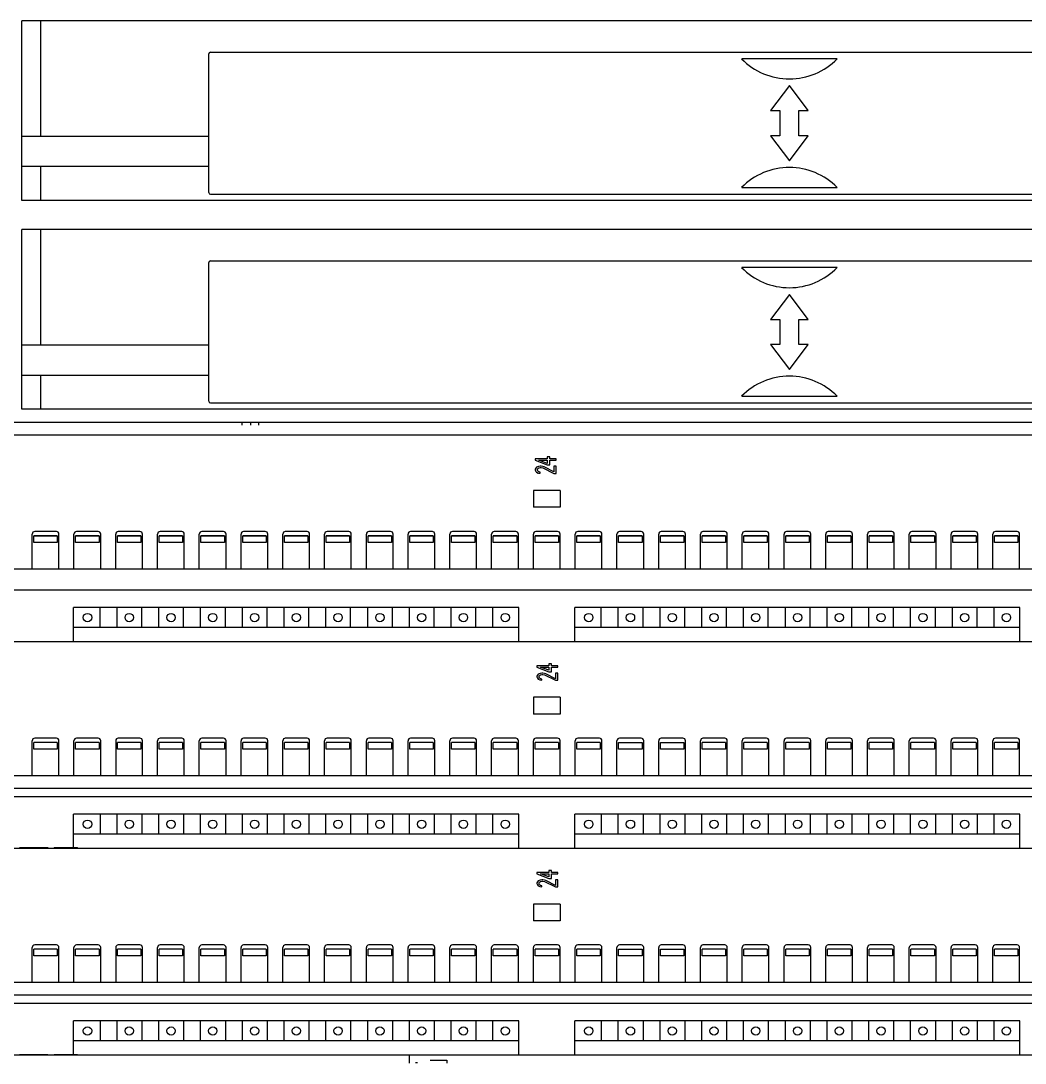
# Model space of a CAD drawing. Extents: x 10 to 610, y -247 to 1644.
# Drawn here: x 224.16 to 246.53, y 136.33 to 159.55 of the extents above; entities that cross this region are included whole.
import ezdxf

# ---------------------------------------------------------------- set-up
doc = ezdxf.new("R2010")
doc.units = 0
doc.header["$LTSCALE"] = 5
doc.header["$MEASUREMENT"] = 0
doc.layers.get('0').update_dxf_attribs({"linetype": 'CONTINUOUS'})

# ---------------------------------------------------------------- blocks, each defined once
blk = doc.blocks.new('L50')
at = {"color": 7, "linetype": 'Continuous'}
for p, q in [((257.75, 364.5), (78.6, 364.5)), ((78.6, 343), (78.6, 364.5)), ((80.9, 350.65), (80.9, 364.5)), ((101.2, 360.75), (239.8, 360.75)), ((101, 343.95), (101, 360.55)), ((176.21, 359.95), (164.79, 359.95)), ((170.5, 356.75), (168.24, 353.75)), ((172.76, 353.75), (170.5, 356.75)), ((168.24, 353.75), (169.35, 353.75)), ((169.35, 353.75), (169.35, 350.75)), ((171.65, 350.75), (171.65, 353.75)), ((171.65, 353.75), (172.76, 353.75)), ((169.35, 350.75), (168.24, 350.75)), ((168.24, 350.75), (170.5, 347.75)), ((170.5, 347.75), (172.76, 350.75)), ((172.76, 350.75), (171.65, 350.75)), ((101, 350.65), (78.6, 350.65)), ((101, 347.05), (78.6, 347.05)), ((80.9, 343), (80.9, 347.05)), ((164.79, 344.55), (176.21, 344.55)), ((101.2, 343.75), (239.8, 343.75)), ((257.75, 343), (78.6, 343)), ((257.75, 339.5), (78.6, 339.5)), ((78.6, 318), (78.6, 339.5)), ((80.9, 325.65), (80.9, 339.5)), ((101.2, 335.75), (239.8, 335.75)), ((101, 318.95), (101, 335.55)), ((176.21, 334.95), (164.79, 334.95)), ((170.5, 331.75), (168.24, 328.75)), ((172.76, 328.75), (170.5, 331.75)), ((168.24, 328.75), (169.35, 328.75)), ((169.35, 328.75), (169.35, 325.75)), ((171.65, 325.75), (171.65, 328.75)), ((171.65, 328.75), (172.76, 328.75)), ((169.35, 325.75), (168.24, 325.75)), ((168.24, 325.75), (170.5, 322.75)), ((170.5, 322.75), (172.76, 325.75)), ((172.76, 325.75), (171.65, 325.75)), ((101, 325.65), (78.6, 325.65)), ((101, 322.05), (78.6, 322.05)), ((80.9, 318), (80.9, 322.05)), ((164.79, 319.55), (176.21, 319.55)), ((101.2, 318.75), (239.8, 318.75)), ((257.75, 318), (78.6, 318)), ((241.88, 316.4), (68.6, 316.4)), ((105, 316.1), (105, 316.4)), ((106, 316.4), (106, 316.1)), ((107, 316.1), (107, 316.4)), ((285.5, 314.9), (-1.5, 314.9)), ((141.51, 312.04), (140.07, 312.04)), ((140.07, 312.04), (140.07, 311.9)), ((141.83, 312.28), (141.51, 312.28)), ((141.51, 312.28), (141.51, 312.04)), ((141.83, 312.04), (141.83, 312.28)), ((142.57, 312.04), (141.83, 312.04)), ((142.57, 311.9), (142.57, 312.04)), ((140.07, 311.9), (141.51, 311.34)), ((140.13, 310.94), (140.07, 310.8)), ((140.07, 310.8), (140.07, 310.71)), ((140.23, 311.04), (140.13, 310.94)), ((140.45, 311.13), (140.23, 311.04)), ((140.34, 310.78), (140.39, 310.9)), ((140.34, 310.69), (140.34, 310.78)), ((140.39, 310.9), (140.5, 310.97)), ((140.66, 311.16), (140.45, 311.13)), ((141.51, 311.51), (140.5, 311.9)), ((140.5, 311.9), (141.51, 311.9)), ((140.5, 310.97), (140.66, 311.02)), ((140.77, 311.16), (140.66, 311.16)), ((140.66, 311.02), (140.77, 311.02)), ((140.98, 311.13), (140.77, 311.16)), ((140.77, 311.02), (140.98, 310.97)), ((141.14, 311.09), (140.98, 311.13)), ((140.98, 310.97), (142.31, 310.31)), ((142.31, 310.5), (141.14, 311.09)), ((141.51, 311.9), (141.51, 311.51)), ((141.51, 311.34), (141.83, 311.34)), ((141.83, 311.9), (142.57, 311.9)), ((141.83, 311.34), (141.83, 311.9)), ((142.57, 311.16), (142.31, 311.16)), ((142.31, 311.16), (142.31, 310.5)), ((142.57, 310.31), (142.57, 311.16)), ((140.07, 310.71), (140.13, 310.55)), ((140.13, 310.55), (140.23, 310.45)), ((140.23, 310.45), (140.44, 310.36)), ((140.39, 310.57), (140.34, 310.69)), ((140.5, 310.5), (140.39, 310.57)), ((140.45, 310.36), (140.66, 310.34)), ((140.66, 310.45), (140.5, 310.5)), ((140.66, 310.34), (140.66, 310.45)), ((142.31, 310.31), (142.57, 310.31)), ((143.06, 308.25), (139.86, 308.25)), ((139.86, 308.25), (139.86, 306.25)), ((143.06, 308.25), (143.06, 306.25)), ((143.06, 306.25), (139.86, 306.25)), ((82.76, 303.35), (80.16, 303.35)), ((87.76, 303.35), (85.16, 303.35)), ((92.76, 303.35), (90.16, 303.35)), ((97.76, 303.35), (95.16, 303.35)), ((102.76, 303.35), (100.16, 303.35)), ((107.76, 303.35), (105.16, 303.35)), ((112.76, 303.35), (110.16, 303.35)), ((117.76, 303.35), (115.16, 303.35)), ((122.76, 303.35), (120.16, 303.35)), ((127.76, 303.35), (125.16, 303.35)), ((132.76, 303.35), (130.16, 303.35)), ((137.76, 303.35), (135.16, 303.35)), ((142.76, 303.35), (140.16, 303.35)), ((147.76, 303.35), (145.16, 303.35)), ((152.76, 303.35), (150.16, 303.35)), ((157.76, 303.35), (155.16, 303.35)), ((162.76, 303.35), (160.16, 303.35)), ((167.76, 303.35), (165.16, 303.35)), ((172.76, 303.35), (170.16, 303.35)), ((177.76, 303.35), (175.16, 303.35)), ((182.76, 303.35), (180.16, 303.35)), ((187.76, 303.35), (185.16, 303.35)), ((192.76, 303.35), (190.16, 303.35)), ((197.76, 303.35), (195.16, 303.35)), ((79.86, 298.85), (79.86, 303.05)), ((80.06, 302.87), (82.86, 302.87)), ((80.06, 302.85), (82.86, 302.85)), ((80.06, 302.05), (80.06, 302.85)), ((82.86, 302.05), (80.06, 302.05)), ((82.86, 302.85), (82.86, 302.05)), ((83.06, 298.85), (83.06, 303.05)), ((84.86, 298.85), (84.86, 303.05)), ((85.06, 302.87), (87.86, 302.87)), ((85.06, 302.85), (87.86, 302.85)), ((85.06, 302.05), (85.06, 302.85)), ((87.86, 302.05), (85.06, 302.05)), ((87.86, 302.85), (87.86, 302.05)), ((88.06, 298.85), (88.06, 303.05)), ((89.86, 298.85), (89.86, 303.05)), ((90.06, 302.87), (92.86, 302.87)), ((90.06, 302.85), (92.86, 302.85)), ((90.06, 302.05), (90.06, 302.85)), ((92.86, 302.05), (90.06, 302.05)), ((92.86, 302.85), (92.86, 302.05)), ((93.06, 298.85), (93.06, 303.05)), ((94.86, 298.85), (94.86, 303.05)), ((95.06, 302.87), (97.86, 302.87)), ((95.06, 302.85), (97.86, 302.85)), ((95.06, 302.05), (95.06, 302.85)), ((97.86, 302.05), (95.06, 302.05)), ((97.86, 302.85), (97.86, 302.05)), ((98.06, 298.85), (98.06, 303.05)), ((99.86, 298.85), (99.86, 303.05)), ((100.06, 302.87), (102.86, 302.87)), ((100.06, 302.85), (102.86, 302.85)), ((100.06, 302.05), (100.06, 302.85)), ((102.86, 302.05), (100.06, 302.05)), ((102.86, 302.85), (102.86, 302.05)), ((103.06, 298.85), (103.06, 303.05)), ((104.86, 298.85), (104.86, 303.05)), ((105.06, 302.87), (107.86, 302.87)), ((105.06, 302.85), (107.86, 302.85)), ((105.06, 302.05), (105.06, 302.85)), ((107.86, 302.05), (105.06, 302.05)), ((107.86, 302.85), (107.86, 302.05)), ((108.06, 298.85), (108.06, 303.05)), ((109.86, 298.85), (109.86, 303.05)), ((110.06, 302.87), (112.86, 302.87)), ((110.06, 302.85), (112.86, 302.85)), ((110.06, 302.05), (110.06, 302.85)), ((112.86, 302.05), (110.06, 302.05)), ((112.86, 302.85), (112.86, 302.05)), ((113.06, 298.85), (113.06, 303.05)), ((114.86, 298.85), (114.86, 303.05)), ((115.06, 302.87), (117.86, 302.87)), ((115.06, 302.85), (117.86, 302.85)), ((115.06, 302.05), (115.06, 302.85)), ((117.86, 302.05), (115.06, 302.05)), ((117.86, 302.85), (117.86, 302.05)), ((118.06, 298.85), (118.06, 303.05)), ((119.86, 298.85), (119.86, 303.05)), ((120.06, 302.87), (122.86, 302.87)), ((120.06, 302.85), (122.86, 302.85)), ((120.06, 302.05), (120.06, 302.85)), ((122.86, 302.05), (120.06, 302.05)), ((122.86, 302.85), (122.86, 302.05)), ((123.06, 298.85), (123.06, 303.05)), ((124.86, 298.85), (124.86, 303.05)), ((125.06, 302.87), (127.86, 302.87)), ((125.06, 302.85), (127.86, 302.85)), ((125.06, 302.05), (125.06, 302.85)), ((127.86, 302.05), (125.06, 302.05)), ((127.86, 302.85), (127.86, 302.05)), ((128.06, 298.85), (128.06, 303.05)), ((129.86, 298.85), (129.86, 303.05)), ((130.06, 302.87), (132.86, 302.87)), ((130.06, 302.85), (132.86, 302.85)), ((130.06, 302.05), (130.06, 302.85)), ((132.86, 302.05), (130.06, 302.05)), ((132.86, 302.85), (132.86, 302.05)), ((133.06, 298.85), (133.06, 303.05)), ((134.86, 298.85), (134.86, 303.05)), ((135.06, 302.87), (137.86, 302.87)), ((135.06, 302.85), (137.86, 302.85)), ((135.06, 302.05), (135.06, 302.85)), ((137.86, 302.05), (135.06, 302.05)), ((137.86, 302.85), (137.86, 302.05)), ((138.06, 298.85), (138.06, 303.05)), ((139.86, 298.85), (139.86, 303.05)), ((140.06, 302.87), (142.86, 302.87)), ((140.06, 302.85), (142.86, 302.85)), ((140.06, 302.05), (140.06, 302.85)), ((142.86, 302.05), (140.06, 302.05)), ((142.86, 302.85), (142.86, 302.05)), ((143.06, 298.85), (143.06, 303.05)), ((144.86, 298.85), (144.86, 303.05)), ((145.06, 302.87), (147.86, 302.87)), ((145.06, 302.85), (147.86, 302.85)), ((145.06, 302.05), (145.06, 302.85)), ((147.86, 302.05), (145.06, 302.05)), ((147.86, 302.85), (147.86, 302.05)), ((148.06, 298.85), (148.06, 303.05)), ((149.86, 298.85), (149.86, 303.05)), ((150.06, 302.87), (152.86, 302.87)), ((150.06, 302.85), (152.86, 302.85)), ((150.06, 302.05), (150.06, 302.85)), ((152.86, 302.05), (150.06, 302.05)), ((152.86, 302.85), (152.86, 302.05)), ((153.06, 298.85), (153.06, 303.05)), ((154.86, 298.85), (154.86, 303.05)), ((155.06, 302.87), (157.86, 302.87)), ((155.06, 302.85), (157.86, 302.85)), ((155.06, 302.05), (155.06, 302.85)), ((157.86, 302.05), (155.06, 302.05)), ((157.86, 302.85), (157.86, 302.05)), ((158.06, 298.85), (158.06, 303.05)), ((159.86, 298.85), (159.86, 303.05)), ((160.06, 302.87), (162.86, 302.87)), ((160.06, 302.85), (162.86, 302.85)), ((160.06, 302.05), (160.06, 302.85)), ((162.86, 302.05), (160.06, 302.05)), ((161.16, 302.85), (161.16, 302.87)), ((162.86, 302.85), (162.86, 302.05)), ((163.06, 298.85), (163.06, 303.05)), ((164.86, 298.85), (164.86, 303.05)), ((165.06, 302.87), (167.86, 302.87)), ((165.06, 302.85), (167.86, 302.85)), ((165.06, 302.05), (165.06, 302.85)), ((167.86, 302.05), (165.06, 302.05)), ((167.86, 302.85), (167.86, 302.05)), ((168.06, 298.85), (168.06, 303.05)), ((169.86, 298.85), (169.86, 303.05)), ((170.06, 302.87), (172.86, 302.87)), ((170.06, 302.85), (172.86, 302.85)), ((170.06, 302.05), (170.06, 302.85)), ((172.86, 302.05), (170.06, 302.05)), ((172.86, 302.85), (172.86, 302.05)), ((173.06, 298.85), (173.06, 303.05)), ((174.86, 298.85), (174.86, 303.05)), ((175.06, 302.87), (177.86, 302.87)), ((175.06, 302.85), (177.86, 302.85)), ((175.06, 302.05), (175.06, 302.85)), ((177.86, 302.05), (175.06, 302.05)), ((177.86, 302.85), (177.86, 302.05)), ((178.06, 298.85), (178.06, 303.05)), ((179.86, 298.85), (179.86, 303.05)), ((180.06, 302.87), (182.86, 302.87)), ((180.06, 302.85), (182.86, 302.85)), ((180.06, 302.05), (180.06, 302.85)), ((182.86, 302.05), (180.06, 302.05)), ((182.86, 302.85), (182.86, 302.05)), ((183.06, 298.85), (183.06, 303.05)), ((184.86, 298.85), (184.86, 303.05)), ((185.06, 302.87), (187.86, 302.87)), ((185.06, 302.85), (187.86, 302.85)), ((185.06, 302.05), (185.06, 302.85)), ((187.86, 302.05), (185.06, 302.05)), ((187.86, 302.85), (187.86, 302.05)), ((188.06, 298.85), (188.06, 303.05)), ((189.86, 298.85), (189.86, 303.05)), ((190.06, 302.87), (192.86, 302.87)), ((190.06, 302.85), (192.86, 302.85)), ((190.06, 302.05), (190.06, 302.85)), ((192.86, 302.05), (190.06, 302.05)), ((191.16, 302.85), (191.16, 302.87)), ((192.86, 302.85), (192.86, 302.05)), ((193.06, 298.85), (193.06, 303.05)), ((194.86, 298.85), (194.86, 303.05)), ((195.06, 302.87), (197.86, 302.87)), ((195.06, 302.85), (197.86, 302.85)), ((195.06, 302.05), (195.06, 302.85)), ((197.86, 302.05), (195.06, 302.05)), ((197.86, 302.85), (197.86, 302.05)), ((198.06, 298.85), (198.06, 303.05)), ((82.86, 302.03), (80.06, 302.03)), ((87.86, 302.03), (85.06, 302.03)), ((92.86, 302.03), (90.06, 302.03)), ((97.86, 302.03), (95.06, 302.03)), ((102.86, 302.03), (100.06, 302.03)), ((107.86, 302.03), (105.06, 302.03)), ((112.86, 302.03), (110.06, 302.03)), ((117.86, 302.03), (115.06, 302.03)), ((122.86, 302.03), (120.06, 302.03)), ((127.86, 302.03), (125.06, 302.03)), ((132.86, 302.03), (130.06, 302.03)), ((137.86, 302.03), (135.06, 302.03)), ((142.86, 302.03), (140.06, 302.03)), ((147.86, 302.03), (145.06, 302.03)), ((152.86, 302.03), (150.06, 302.03)), ((157.86, 302.03), (155.06, 302.03)), ((162.86, 302.03), (160.06, 302.03)), ((167.86, 302.03), (165.06, 302.03)), ((172.86, 302.03), (170.06, 302.03)), ((177.86, 302.03), (175.06, 302.03)), ((182.86, 302.03), (180.06, 302.03)), ((187.86, 302.03), (185.06, 302.03)), ((192.86, 302.03), (190.06, 302.03)), ((197.86, 302.03), (195.06, 302.03)), ((271.96, 298.85), (22.6, 298.85)), ((268.96, 296.35), (11.93, 296.35)), ((138.1, 294.25), (84.8, 294.25)), ((84.8, 290.15), (84.8, 294.25)), ((87.98, 291.85), (87.98, 294.25)), ((89.98, 294.25), (89.98, 291.85)), ((92.98, 291.85), (92.98, 294.25)), ((94.98, 294.25), (94.98, 291.85)), ((97.98, 291.85), (97.98, 294.25)), ((99.98, 294.25), (99.98, 291.85)), ((102.98, 291.85), (102.98, 294.25)), ((104.98, 294.25), (104.98, 291.85)), ((107.98, 291.85), (107.98, 294.25)), ((109.98, 294.25), (109.98, 291.85)), ((112.98, 291.85), (112.98, 294.25)), ((114.98, 294.25), (114.98, 291.85)), ((117.98, 291.85), (117.98, 294.25)), ((119.98, 294.25), (119.98, 291.85)), ((122.98, 291.85), (122.98, 294.25)), ((124.98, 294.25), (124.98, 291.85)), ((127.98, 291.85), (127.98, 294.25)), ((129.98, 294.25), (129.98, 291.85)), ((132.98, 291.85), (132.98, 294.25)), ((134.98, 294.25), (134.98, 291.85)), ((138.1, 290.15), (138.1, 294.25)), ((198.1, 294.25), (144.8, 294.25)), ((144.8, 290.15), (144.8, 294.25)), ((147.98, 291.85), (147.98, 294.25)), ((149.98, 294.25), (149.98, 291.85)), ((152.98, 291.85), (152.98, 294.25)), ((154.98, 294.25), (154.98, 291.85)), ((157.98, 291.85), (157.98, 294.25)), ((159.98, 294.25), (159.98, 291.85)), ((162.98, 291.85), (162.98, 294.25)), ((164.98, 294.25), (164.98, 291.85)), ((167.98, 291.85), (167.98, 294.25)), ((169.98, 294.25), (169.98, 291.85)), ((172.98, 291.85), (172.98, 294.25)), ((174.98, 294.25), (174.98, 291.85)), ((177.98, 291.85), (177.98, 294.25)), ((179.98, 294.25), (179.98, 291.85)), ((182.98, 291.85), (182.98, 294.25)), ((184.98, 294.25), (184.98, 291.85)), ((187.98, 291.85), (187.98, 294.25)), ((189.98, 294.25), (189.98, 291.85)), ((192.98, 291.85), (192.98, 294.25)), ((194.98, 294.25), (194.98, 291.85)), ((198.1, 290.15), (198.1, 294.25)), ((138.1, 291.85), (84.8, 291.85)), ((198.1, 291.85), (144.8, 291.85)), ((285.5, 290.15), (-1.5, 290.15)), ((141.71, 287.27), (140.28, 287.27)), ((140.28, 287.27), (140.28, 287.13)), ((140.28, 287.13), (141.71, 286.57)), ((141.71, 286.74), (140.7, 287.13)), ((140.7, 287.13), (141.71, 287.13)), ((142.03, 287.51), (141.71, 287.51)), ((141.71, 287.51), (141.71, 287.27)), ((141.71, 287.13), (141.71, 286.74)), ((142.03, 287.27), (142.03, 287.51)), ((142.78, 287.27), (142.03, 287.27)), ((142.03, 287.13), (142.78, 287.13)), ((142.03, 286.57), (142.03, 287.13)), ((142.78, 287.13), (142.78, 287.27)), ((140.33, 286.17), (140.28, 286.03)), ((140.28, 286.03), (140.28, 285.94)), ((140.28, 285.94), (140.33, 285.78)), ((140.44, 286.27), (140.33, 286.17)), ((140.65, 286.36), (140.44, 286.27)), ((140.54, 286.01), (140.6, 286.13)), ((140.54, 285.92), (140.54, 286.01)), ((140.6, 285.8), (140.54, 285.92)), ((140.6, 286.13), (140.7, 286.2)), ((140.86, 286.39), (140.65, 286.36)), ((140.7, 286.2), (140.86, 286.24)), ((140.97, 286.39), (140.86, 286.39)), ((140.86, 286.24), (140.97, 286.24)), ((141.18, 286.36), (140.97, 286.39)), ((140.97, 286.24), (141.18, 286.2)), ((141.34, 286.31), (141.18, 286.36)), ((141.18, 286.2), (142.51, 285.54)), ((142.51, 285.73), (141.34, 286.31)), ((141.71, 286.57), (142.03, 286.57)), ((142.78, 286.39), (142.51, 286.39)), ((142.51, 286.39), (142.51, 285.73)), ((142.78, 285.54), (142.78, 286.39)), ((140.33, 285.78), (140.44, 285.68)), ((140.44, 285.68), (140.64, 285.59)), ((140.7, 285.73), (140.6, 285.8)), ((140.65, 285.59), (140.86, 285.57)), ((140.86, 285.68), (140.7, 285.73)), ((140.86, 285.57), (140.86, 285.68)), ((142.51, 285.54), (142.78, 285.54)), ((143.06, 283.5), (139.86, 283.5)), ((139.86, 283.5), (139.86, 281.5)), ((143.06, 283.5), (143.06, 281.5)), ((143.06, 281.5), (139.86, 281.5)), ((82.76, 278.6), (80.16, 278.6)), ((87.76, 278.6), (85.16, 278.6)), ((92.76, 278.6), (90.16, 278.6)), ((97.76, 278.6), (95.16, 278.6)), ((102.76, 278.6), (100.16, 278.6)), ((107.76, 278.6), (105.16, 278.6)), ((112.76, 278.6), (110.16, 278.6)), ((117.76, 278.6), (115.16, 278.6)), ((122.76, 278.6), (120.16, 278.6)), ((127.76, 278.6), (125.16, 278.6)), ((132.76, 278.6), (130.16, 278.6)), ((137.76, 278.6), (135.16, 278.6)), ((142.76, 278.6), (140.16, 278.6)), ((147.76, 278.6), (145.16, 278.6)), ((152.76, 278.6), (150.16, 278.6)), ((157.76, 278.6), (155.16, 278.6)), ((162.76, 278.6), (160.16, 278.6)), ((167.76, 278.6), (165.16, 278.6)), ((172.76, 278.6), (170.16, 278.6)), ((177.76, 278.6), (175.16, 278.6)), ((182.76, 278.6), (180.16, 278.6)), ((187.76, 278.6), (185.16, 278.6)), ((192.76, 278.6), (190.16, 278.6)), ((197.76, 278.6), (195.16, 278.6)), ((79.86, 274.1), (79.86, 278.3)), ((80.06, 278.12), (82.86, 278.12)), ((80.06, 277.3), (80.06, 278.1)), ((82.86, 277.3), (80.06, 277.3)), ((82.86, 278.1), (82.86, 277.3)), ((83.06, 274.1), (83.06, 278.3)), ((84.86, 274.1), (84.86, 278.3)), ((85.06, 278.12), (87.86, 278.12)), ((85.06, 277.3), (85.06, 278.1)), ((87.86, 277.3), (85.06, 277.3)), ((87.86, 278.1), (87.86, 277.3)), ((88.06, 274.1), (88.06, 278.3)), ((89.87, 278.3), (89.87, 274.1)), ((90.06, 278.12), (92.86, 278.12)), ((90.06, 277.3), (90.06, 278.1)), ((92.86, 277.3), (90.06, 277.3)), ((92.86, 278.1), (92.86, 277.3)), ((93.06, 274.1), (93.06, 278.3)), ((94.86, 274.1), (94.86, 278.3)), ((95.06, 278.12), (97.86, 278.12)), ((95.06, 277.3), (95.06, 278.1)), ((97.86, 277.3), (95.06, 277.3)), ((97.86, 278.1), (97.86, 277.3)), ((98.06, 274.1), (98.06, 278.3)), ((99.86, 274.1), (99.86, 278.3)), ((100.06, 278.12), (102.86, 278.12)), ((100.06, 277.3), (100.06, 278.1)), ((102.86, 277.3), (100.06, 277.3)), ((102.86, 278.1), (102.86, 277.3)), ((103.06, 274.1), (103.06, 278.3)), ((104.86, 274.1), (104.86, 278.3)), ((105.06, 278.12), (107.86, 278.12)), ((105.06, 277.3), (105.06, 278.1)), ((107.86, 277.3), (105.06, 277.3)), ((107.86, 278.1), (107.86, 277.3)), ((108.06, 274.1), (108.06, 278.3)), ((109.86, 274.1), (109.86, 278.3)), ((110.06, 278.12), (112.86, 278.12)), ((110.06, 277.3), (110.06, 278.1)), ((112.86, 277.3), (110.06, 277.3)), ((112.86, 278.1), (112.86, 277.3)), ((113.06, 274.1), (113.06, 278.3)), ((114.86, 274.1), (114.86, 278.3)), ((115.06, 278.12), (117.86, 278.12)), ((115.06, 277.3), (115.06, 278.1)), ((117.86, 277.3), (115.06, 277.3)), ((117.86, 278.1), (117.86, 277.3)), ((118.06, 274.1), (118.06, 278.3)), ((119.86, 274.1), (119.86, 278.3)), ((120.06, 278.12), (122.86, 278.12)), ((120.06, 277.3), (120.06, 278.1)), ((122.86, 277.3), (120.06, 277.3)), ((122.86, 278.1), (122.86, 277.3)), ((123.06, 274.1), (123.06, 278.3)), ((124.86, 274.1), (124.86, 278.3)), ((125.06, 278.12), (127.86, 278.12)), ((125.06, 277.3), (125.06, 278.1)), ((127.86, 277.3), (125.06, 277.3)), ((127.86, 278.1), (127.86, 277.3)), ((128.06, 274.1), (128.06, 278.3)), ((129.86, 274.1), (129.86, 278.3)), ((130.06, 278.12), (132.86, 278.12)), ((130.06, 277.3), (130.06, 278.1)), ((132.86, 277.3), (130.06, 277.3)), ((132.86, 278.1), (132.86, 277.3)), ((133.06, 274.1), (133.06, 278.3)), ((134.86, 274.1), (134.86, 278.3)), ((135.06, 278.12), (137.86, 278.12)), ((135.06, 277.3), (135.06, 278.1)), ((137.86, 277.3), (135.06, 277.3)), ((137.86, 278.1), (137.86, 277.3)), ((138.06, 274.1), (138.06, 278.3)), ((139.86, 274.1), (139.86, 278.3)), ((140.06, 278.12), (142.86, 278.12)), ((140.06, 277.3), (140.06, 278.1)), ((142.86, 277.3), (140.06, 277.3)), ((142.86, 278.1), (142.86, 277.3)), ((143.06, 274.1), (143.06, 278.3)), ((144.86, 274.1), (144.86, 278.3)), ((145.06, 278.12), (147.86, 278.12)), ((145.06, 277.3), (145.06, 278.1)), ((147.86, 277.3), (145.06, 277.3)), ((147.86, 278.1), (147.86, 277.3)), ((148.06, 274.1), (148.06, 278.3)), ((149.86, 274.1), (149.86, 278.3)), ((150.06, 278.1), (152.86, 278.1)), ((150.06, 277.3), (150.06, 278.1)), ((152.86, 277.3), (150.06, 277.3)), ((152.86, 278.1), (152.86, 277.3)), ((153.06, 274.1), (153.06, 278.3)), ((154.86, 274.1), (154.86, 278.3)), ((155.06, 278.1), (157.86, 278.1)), ((155.06, 277.3), (155.06, 278.1)), ((157.86, 277.3), (155.06, 277.3)), ((157.86, 278.1), (157.86, 277.3)), ((158.06, 274.1), (158.06, 278.3)), ((159.86, 274.1), (159.86, 278.3)), ((160.06, 278.12), (162.86, 278.12)), ((160.06, 277.3), (160.06, 278.1)), ((162.86, 277.28), (160.06, 277.28)), ((162.86, 278.1), (162.86, 277.3)), ((163.06, 274.1), (163.06, 278.3)), ((164.86, 274.1), (164.86, 278.3)), ((165.06, 278.12), (167.86, 278.12)), ((165.06, 277.3), (165.06, 278.1)), ((167.86, 277.28), (165.06, 277.28)), ((167.86, 278.1), (167.86, 277.3)), ((168.06, 274.1), (168.06, 278.3)), ((169.86, 274.1), (169.86, 278.3)), ((170.06, 278.12), (172.86, 278.12)), ((170.06, 277.3), (170.06, 278.1)), ((172.86, 277.28), (170.06, 277.28)), ((172.86, 278.1), (172.86, 277.3)), ((173.06, 274.1), (173.06, 278.3)), ((174.86, 274.1), (174.86, 278.3)), ((175.06, 278.12), (177.86, 278.12)), ((175.06, 277.3), (175.06, 278.1)), ((177.86, 277.28), (175.06, 277.28)), ((177.86, 278.1), (177.86, 277.3)), ((178.06, 274.1), (178.06, 278.3)), ((179.86, 274.1), (179.86, 278.3)), ((180.06, 278.12), (182.86, 278.12)), ((180.06, 277.3), (180.06, 278.1)), ((182.86, 277.28), (180.06, 277.28)), ((182.86, 278.1), (182.86, 277.3)), ((183.06, 274.1), (183.06, 278.3)), ((184.86, 274.1), (184.86, 278.3)), ((185.06, 278.12), (187.86, 278.12)), ((185.06, 277.3), (185.06, 278.1)), ((187.86, 277.28), (185.06, 277.28)), ((187.86, 278.1), (187.86, 277.3)), ((188.06, 274.1), (188.06, 278.3)), ((189.86, 274.1), (189.86, 278.3)), ((190.06, 278.12), (192.86, 278.12)), ((190.06, 277.3), (190.06, 278.1)), ((192.86, 277.28), (190.06, 277.28)), ((192.86, 278.1), (192.86, 277.3)), ((193.06, 274.1), (193.06, 278.3)), ((194.86, 274.1), (194.86, 278.3)), ((195.06, 278.12), (197.86, 278.12)), ((195.06, 277.3), (195.06, 278.1)), ((197.86, 277.28), (195.06, 277.28)), ((197.86, 278.1), (197.86, 277.3)), ((198.06, 274.1), (198.06, 278.3)), ((271.96, 274.1), (22.6, 274.1)), ((268.96, 272.6), (22.6, 272.6)), ((268.96, 271.6), (11.93, 271.6)), ((138.1, 269.5), (84.8, 269.5)), ((84.8, 265.4), (84.8, 269.5)), ((87.98, 269.5), (87.98, 267.1)), ((89.98, 269.5), (89.98, 267.1)), ((92.98, 269.5), (92.98, 267.1)), ((94.98, 269.5), (94.98, 267.1)), ((97.98, 269.5), (97.98, 267.1)), ((99.98, 269.5), (99.98, 267.1)), ((102.98, 269.5), (102.98, 267.1)), ((104.98, 269.5), (104.98, 267.1)), ((107.98, 269.5), (107.98, 267.1)), ((109.98, 269.5), (109.98, 267.1)), ((112.98, 269.5), (112.98, 267.1)), ((114.98, 269.5), (114.98, 267.1)), ((117.98, 269.5), (117.98, 267.1)), ((119.98, 269.5), (119.98, 267.1)), ((122.98, 269.5), (122.98, 267.1)), ((124.98, 269.5), (124.98, 267.1)), ((127.98, 269.5), (127.98, 267.1)), ((129.98, 269.5), (129.98, 267.1)), ((132.98, 269.5), (132.98, 267.1)), ((134.98, 269.5), (134.98, 267.1)), ((138.1, 265.4), (138.1, 269.5)), ((198.1, 269.5), (144.8, 269.5)), ((144.8, 265.4), (144.8, 269.5)), ((147.98, 269.5), (147.98, 267.1)), ((149.98, 269.5), (149.98, 267.1)), ((152.98, 269.5), (152.98, 267.1)), ((154.98, 269.5), (154.98, 267.1)), ((157.98, 269.5), (157.98, 267.1)), ((159.98, 269.5), (159.98, 267.1)), ((162.98, 269.5), (162.98, 267.1)), ((164.98, 269.5), (164.98, 267.1)), ((167.98, 269.5), (167.98, 267.1)), ((169.98, 269.5), (169.98, 267.1)), ((172.98, 269.5), (172.98, 267.1)), ((174.98, 269.5), (174.98, 267.1)), ((177.98, 269.5), (177.98, 267.1)), ((179.98, 269.5), (179.98, 267.1)), ((182.98, 269.5), (182.98, 267.1)), ((184.98, 269.5), (184.98, 267.1)), ((187.98, 269.5), (187.98, 267.1)), ((189.98, 269.5), (189.98, 267.1)), ((192.98, 269.5), (192.98, 267.1)), ((194.98, 269.5), (194.98, 267.1)), ((198.1, 265.4), (198.1, 269.5)), ((138.1, 267.1), (84.8, 267.1)), ((198.1, 267.1), (144.8, 267.1)), ((285.5, 265.4), (-1.5, 265.4)), ((285.5, 265.4), (-1.5, 265.4)), ((141.71, 262.52), (140.28, 262.52)), ((140.28, 262.52), (140.28, 262.38)), ((140.28, 262.38), (141.71, 261.82)), ((141.71, 261.99), (140.7, 262.38)), ((140.7, 262.38), (141.71, 262.38)), ((142.03, 262.76), (141.71, 262.76)), ((141.71, 262.76), (141.71, 262.52)), ((141.71, 262.38), (141.71, 261.99)), ((142.03, 262.52), (142.03, 262.76)), ((142.78, 262.52), (142.03, 262.52)), ((142.03, 262.38), (142.78, 262.38)), ((142.03, 261.82), (142.03, 262.38)), ((142.78, 262.38), (142.78, 262.52)), ((140.33, 261.42), (140.28, 261.28)), ((140.28, 261.28), (140.28, 261.19)), ((140.28, 261.19), (140.33, 261.03)), ((140.44, 261.52), (140.33, 261.42)), ((140.33, 261.03), (140.44, 260.93)), ((140.65, 261.61), (140.44, 261.52)), ((140.44, 260.93), (140.64, 260.84)), ((140.54, 261.26), (140.6, 261.38)), ((140.54, 261.17), (140.54, 261.26)), ((140.6, 261.05), (140.54, 261.17)), ((140.6, 261.38), (140.7, 261.45)), ((140.7, 260.98), (140.6, 261.05)), ((140.86, 261.64), (140.65, 261.61)), ((140.7, 261.45), (140.86, 261.49)), ((140.86, 260.93), (140.7, 260.98)), ((140.97, 261.64), (140.86, 261.64)), ((140.86, 261.49), (140.97, 261.49)), ((140.86, 260.82), (140.86, 260.93)), ((141.18, 261.61), (140.97, 261.64)), ((140.97, 261.49), (141.18, 261.45)), ((141.34, 261.56), (141.18, 261.61)), ((141.18, 261.45), (142.51, 260.79)), ((142.51, 260.98), (141.34, 261.56)), ((141.71, 261.82), (142.03, 261.82)), ((142.78, 261.64), (142.51, 261.64)), ((142.51, 261.64), (142.51, 260.98)), ((142.78, 260.79), (142.78, 261.64)), ((140.65, 260.84), (140.86, 260.82)), ((142.51, 260.79), (142.78, 260.79)), ((143.06, 258.75), (139.86, 258.75)), ((139.86, 258.75), (139.86, 256.75)), ((143.06, 258.75), (143.06, 256.75)), ((143.06, 256.75), (139.86, 256.75)), ((79.86, 249.35), (79.86, 253.55)), ((80.06, 253.37), (82.86, 253.37)), ((82.76, 253.85), (80.16, 253.85)), ((83.06, 249.35), (83.06, 253.55)), ((84.86, 249.35), (84.86, 253.55)), ((85.06, 253.37), (87.86, 253.37)), ((87.76, 253.85), (85.16, 253.85)), ((88.06, 249.35), (88.06, 253.55)), ((89.87, 253.55), (89.87, 249.35)), ((90.06, 253.37), (92.86, 253.37)), ((92.76, 253.85), (90.16, 253.85)), ((93.06, 249.35), (93.06, 253.55)), ((94.86, 249.35), (94.86, 253.55)), ((95.06, 253.37), (97.86, 253.37)), ((97.76, 253.85), (95.16, 253.85)), ((98.06, 249.35), (98.06, 253.55)), ((99.86, 249.35), (99.86, 253.55)), ((100.06, 253.37), (102.86, 253.37)), ((102.76, 253.85), (100.16, 253.85)), ((103.06, 249.35), (103.06, 253.55)), ((104.86, 249.35), (104.86, 253.55)), ((105.06, 253.37), (107.86, 253.37)), ((107.76, 253.85), (105.16, 253.85)), ((108.06, 249.35), (108.06, 253.55)), ((109.86, 249.35), (109.86, 253.55)), ((110.06, 253.37), (112.86, 253.37)), ((112.76, 253.85), (110.16, 253.85)), ((113.06, 249.35), (113.06, 253.55)), ((114.86, 249.35), (114.86, 253.55)), ((115.06, 253.37), (117.86, 253.37)), ((117.76, 253.85), (115.16, 253.85)), ((118.06, 249.35), (118.06, 253.55)), ((119.86, 249.35), (119.86, 253.55)), ((120.06, 253.37), (122.86, 253.37)), ((122.76, 253.85), (120.16, 253.85)), ((123.06, 249.35), (123.06, 253.55)), ((124.86, 249.35), (124.86, 253.55)), ((125.06, 253.37), (127.86, 253.37)), ((127.76, 253.85), (125.16, 253.85)), ((128.06, 249.35), (128.06, 253.55)), ((129.86, 249.35), (129.86, 253.55)), ((130.06, 253.37), (132.86, 253.37)), ((132.76, 253.85), (130.16, 253.85)), ((133.06, 249.35), (133.06, 253.55)), ((134.86, 249.35), (134.86, 253.55)), ((135.06, 253.37), (137.86, 253.37)), ((137.76, 253.85), (135.16, 253.85)), ((138.06, 249.35), (138.06, 253.55)), ((139.86, 249.35), (139.86, 253.55)), ((140.06, 253.37), (142.86, 253.37)), ((142.76, 253.85), (140.16, 253.85)), ((143.06, 249.35), (143.06, 253.55)), ((144.86, 249.35), (144.86, 253.55)), ((145.06, 253.37), (147.86, 253.37)), ((147.76, 253.85), (145.16, 253.85)), ((148.06, 249.35), (148.06, 253.55)), ((149.86, 249.35), (149.86, 253.55)), ((152.76, 253.85), (150.16, 253.85)), ((153.06, 249.35), (153.06, 253.55)), ((154.86, 249.35), (154.86, 253.55)), ((157.76, 253.85), (155.16, 253.85)), ((158.06, 249.35), (158.06, 253.55)), ((159.86, 249.35), (159.86, 253.55)), ((160.06, 253.37), (162.86, 253.37)), ((162.76, 253.85), (160.16, 253.85)), ((163.06, 249.35), (163.06, 253.55)), ((164.86, 249.35), (164.86, 253.55)), ((165.06, 253.37), (167.86, 253.37)), ((167.76, 253.85), (165.16, 253.85)), ((168.06, 249.35), (168.06, 253.55)), ((169.86, 249.35), (169.86, 253.55)), ((170.06, 253.37), (172.86, 253.37)), ((172.76, 253.85), (170.16, 253.85)), ((173.06, 249.35), (173.06, 253.55)), ((174.86, 249.35), (174.86, 253.55)), ((175.06, 253.37), (177.86, 253.37)), ((177.76, 253.85), (175.16, 253.85)), ((178.06, 249.35), (178.06, 253.55)), ((179.86, 249.35), (179.86, 253.55)), ((180.06, 253.37), (182.86, 253.37)), ((182.76, 253.85), (180.16, 253.85)), ((183.06, 249.35), (183.06, 253.55)), ((184.86, 249.35), (184.86, 253.55)), ((185.06, 253.37), (187.86, 253.37)), ((187.76, 253.85), (185.16, 253.85)), ((188.06, 249.35), (188.06, 253.55)), ((189.86, 249.35), (189.86, 253.55)), ((190.06, 253.37), (192.86, 253.37)), ((192.76, 253.85), (190.16, 253.85)), ((193.06, 249.35), (193.06, 253.55)), ((194.86, 249.35), (194.86, 253.55)), ((195.06, 253.37), (197.86, 253.37)), ((197.76, 253.85), (195.16, 253.85)), ((198.06, 249.35), (198.06, 253.55)), ((80.06, 252.55), (80.06, 253.35)), ((82.86, 252.55), (80.06, 252.55)), ((82.86, 253.35), (82.86, 252.55)), ((85.06, 252.55), (85.06, 253.35)), ((87.86, 252.55), (85.06, 252.55)), ((87.86, 253.35), (87.86, 252.55)), ((90.06, 252.55), (90.06, 253.35)), ((92.86, 252.55), (90.06, 252.55)), ((92.86, 253.35), (92.86, 252.55)), ((95.06, 252.55), (95.06, 253.35)), ((97.86, 252.55), (95.06, 252.55)), ((97.86, 253.35), (97.86, 252.55)), ((100.06, 252.55), (100.06, 253.35)), ((102.86, 252.55), (100.06, 252.55)), ((102.86, 253.35), (102.86, 252.55)), ((105.06, 252.55), (105.06, 253.35)), ((107.86, 252.55), (105.06, 252.55)), ((107.86, 253.35), (107.86, 252.55)), ((110.06, 252.55), (110.06, 253.35)), ((112.86, 252.55), (110.06, 252.55)), ((112.86, 253.35), (112.86, 252.55)), ((115.06, 252.55), (115.06, 253.35)), ((117.86, 252.55), (115.06, 252.55)), ((117.86, 253.35), (117.86, 252.55)), ((120.06, 252.55), (120.06, 253.35)), ((122.86, 252.55), (120.06, 252.55)), ((122.86, 253.35), (122.86, 252.55)), ((125.06, 252.55), (125.06, 253.35)), ((127.86, 252.55), (125.06, 252.55)), ((127.86, 253.35), (127.86, 252.55)), ((130.06, 252.55), (130.06, 253.35)), ((132.86, 252.55), (130.06, 252.55)), ((132.86, 253.35), (132.86, 252.55)), ((135.06, 252.55), (135.06, 253.35)), ((137.86, 252.55), (135.06, 252.55)), ((137.86, 253.35), (137.86, 252.55)), ((140.06, 252.55), (140.06, 253.35)), ((142.86, 252.55), (140.06, 252.55)), ((142.86, 253.35), (142.86, 252.55)), ((145.06, 252.55), (145.06, 253.35)), ((147.86, 252.55), (145.06, 252.55)), ((147.86, 253.35), (147.86, 252.55)), ((150.06, 253.35), (152.86, 253.35)), ((150.06, 252.55), (150.06, 253.35)), ((152.86, 252.55), (150.06, 252.55)), ((152.86, 253.35), (152.86, 252.55)), ((155.06, 253.35), (157.86, 253.35)), ((155.06, 252.55), (155.06, 253.35)), ((157.86, 252.55), (155.06, 252.55)), ((157.86, 253.35), (157.86, 252.55)), ((160.06, 252.55), (160.06, 253.35)), ((162.86, 252.53), (160.06, 252.53)), ((162.86, 253.35), (162.86, 252.55)), ((165.06, 252.55), (165.06, 253.35)), ((167.86, 252.53), (165.06, 252.53)), ((167.86, 253.35), (167.86, 252.55)), ((170.06, 252.55), (170.06, 253.35)), ((172.86, 252.53), (170.06, 252.53)), ((172.86, 253.35), (172.86, 252.55)), ((175.06, 252.55), (175.06, 253.35)), ((177.86, 252.53), (175.06, 252.53)), ((177.86, 253.35), (177.86, 252.55)), ((180.06, 252.55), (180.06, 253.35)), ((182.86, 252.53), (180.06, 252.53)), ((182.86, 253.35), (182.86, 252.55)), ((185.06, 252.55), (185.06, 253.35)), ((187.86, 252.53), (185.06, 252.53)), ((187.86, 253.35), (187.86, 252.55)), ((190.06, 252.55), (190.06, 253.35)), ((192.86, 252.53), (190.06, 252.53)), ((192.86, 253.35), (192.86, 252.55)), ((195.06, 252.55), (195.06, 253.35)), ((197.86, 252.53), (195.06, 252.53)), ((197.86, 253.35), (197.86, 252.55)), ((271.96, 249.35), (22.6, 249.35)), ((268.96, 247.85), (22.6, 247.85)), ((268.96, 246.85), (11.93, 246.85)), ((138.1, 244.75), (84.8, 244.75)), ((84.8, 240.65), (84.8, 244.75)), ((87.98, 244.75), (87.98, 242.35)), ((89.98, 244.75), (89.98, 242.35)), ((92.98, 244.75), (92.98, 242.35)), ((94.98, 244.75), (94.98, 242.35)), ((97.98, 244.75), (97.98, 242.35)), ((99.98, 244.75), (99.98, 242.35)), ((102.98, 244.75), (102.98, 242.35)), ((104.98, 244.75), (104.98, 242.35)), ((107.98, 244.75), (107.98, 242.35)), ((109.98, 244.75), (109.98, 242.35)), ((112.98, 244.75), (112.98, 242.35)), ((114.98, 244.75), (114.98, 242.35)), ((117.98, 244.75), (117.98, 242.35)), ((119.98, 244.75), (119.98, 242.35)), ((122.98, 244.75), (122.98, 242.35)), ((124.98, 244.75), (124.98, 242.35)), ((127.98, 244.75), (127.98, 242.35)), ((129.98, 244.75), (129.98, 242.35)), ((132.98, 244.75), (132.98, 242.35)), ((134.98, 244.75), (134.98, 242.35)), ((138.1, 240.65), (138.1, 244.75)), ((198.1, 244.75), (144.8, 244.75)), ((144.8, 240.65), (144.8, 244.75)), ((147.98, 244.75), (147.98, 242.35)), ((149.98, 244.75), (149.98, 242.35)), ((152.98, 244.75), (152.98, 242.35)), ((154.98, 244.75), (154.98, 242.35)), ((157.98, 244.75), (157.98, 242.35)), ((159.98, 244.75), (159.98, 242.35)), ((162.98, 244.75), (162.98, 242.35)), ((164.98, 244.75), (164.98, 242.35)), ((167.98, 244.75), (167.98, 242.35)), ((169.98, 244.75), (169.98, 242.35)), ((172.98, 244.75), (172.98, 242.35)), ((174.98, 244.75), (174.98, 242.35)), ((177.98, 244.75), (177.98, 242.35)), ((179.98, 244.75), (179.98, 242.35)), ((182.98, 244.75), (182.98, 242.35)), ((184.98, 244.75), (184.98, 242.35)), ((187.98, 244.75), (187.98, 242.35)), ((189.98, 244.75), (189.98, 242.35)), ((192.98, 244.75), (192.98, 242.35)), ((194.98, 244.75), (194.98, 242.35)), ((198.1, 240.65), (198.1, 244.75)), ((138.1, 242.35), (84.8, 242.35)), ((198.1, 242.35), (144.8, 242.35)), ((285.5, 240.65), (-1.5, 240.65))]:
    blk.add_line(p, q, dxfattribs=at)
at = {"linetype": 'Continuous'}
for p, q in [((78.34, 265.5), (79.21, 265.5)), ((79.21, 265.5), (81.74, 265.5)), ((79.21, 265.5), (79.21, 265.4)), ((80.76, 265.5), (80.76, 265.4)), ((81.74, 265.5), (81.74, 265.4)), ((82.48, 265.5), (85.3, 265.5)), ((82.48, 265.5), (82.48, 265.4)), ((83.82, 265.5), (83.82, 265.4)), ((85.3, 265.4), (85.3, 265.5)), ((78.34, 240.75), (79.21, 240.75)), ((79.21, 240.75), (81.74, 240.75)), ((79.21, 240.75), (79.21, 240.65)), ((80.76, 240.75), (80.76, 240.65)), ((81.74, 240.75), (81.74, 240.65)), ((82.48, 240.75), (85.3, 240.75)), ((82.48, 240.75), (82.48, 240.65)), ((83.82, 240.75), (83.82, 240.65)), ((85.3, 240.65), (85.3, 240.75)), ((123.99, 240.66), (123.99, 240.75)), ((125, 240.75), (125, 239.7)), ((127.49, 240.05), (127.49, 240.04)), ((127.49, 240.04), (129.49, 240.04)), ((129.49, 240.04), (129.49, 239.69))]:
    blk.add_line(p, q, dxfattribs=at)
blk.add_lwpolyline([(125.75, 239.78), (125.81, 239.78), (125.87, 239.78), (125.93, 239.78), (125.99, 239.78)], dxfattribs=at)
at = {"color": 7, "linetype": 'Continuous'}
for centre in [(86.48, 293.05), (91.48, 293.05), (96.48, 293.05), (101.48, 293.05), (106.48, 293.05), (111.48, 293.05), (116.48, 293.05), (121.48, 293.05), (126.48, 293.05), (131.48, 293.05), (136.48, 293.05), (146.48, 293.05), (151.48, 293.05), (156.48, 293.05), (161.48, 293.05), (166.48, 293.05), (171.48, 293.05), (176.48, 293.05), (181.48, 293.05), (186.48, 293.05), (191.48, 293.05), (196.48, 293.05), (86.48, 268.3), (91.48, 268.3), (96.48, 268.3), (101.48, 268.3), (106.48, 268.3), (111.48, 268.3), (116.48, 268.3), (121.48, 268.3), (126.48, 268.3), (131.48, 268.3), (136.48, 268.3), (146.48, 268.3), (151.48, 268.3), (156.48, 268.3), (161.48, 268.3), (166.48, 268.3), (171.48, 268.3), (176.48, 268.3), (181.48, 268.3), (186.48, 268.3), (191.48, 268.3), (196.48, 268.3), (86.48, 243.55), (91.48, 243.55), (96.48, 243.55), (101.48, 243.55), (106.48, 243.55), (111.48, 243.55), (116.48, 243.55), (121.48, 243.55), (126.48, 243.55), (131.48, 243.55), (136.48, 243.55), (146.48, 243.55), (151.48, 243.55), (156.48, 243.55), (161.48, 243.55), (166.48, 243.55), (171.48, 243.55), (176.48, 243.55), (181.48, 243.55), (186.48, 243.55), (191.48, 243.55), (196.48, 243.55)]:
    blk.add_circle(centre, 0.5, dxfattribs=at)
for centre, radius, start, end in [((101.2, 360.55), 0.2, 90, 180), ((170.5, 365.55), 8, 224.427, 315.573), ((170.5, 338.95), 8, 44.427, 135.573), ((101.2, 343.95), 0.2, 180, 270), ((101.2, 335.55), 0.2, 90, 180), ((170.5, 340.55), 8, 224.427, 315.573), ((170.5, 313.95), 8, 44.427, 135.573), ((101.2, 318.95), 0.2, 180, 270), ((80.16, 303.05), 0.3, 90, 180), ((82.76, 303.05), 0.3, 0, 90), ((85.16, 303.05), 0.3, 90, 180), ((87.76, 303.05), 0.3, 0, 90), ((90.16, 303.05), 0.3, 90, 180), ((92.76, 303.05), 0.3, 0, 90), ((95.16, 303.05), 0.3, 90, 180), ((97.76, 303.05), 0.3, 0, 90), ((100.16, 303.05), 0.3, 90, 180), ((102.76, 303.05), 0.3, 0, 90), ((105.16, 303.05), 0.3, 90, 180), ((107.76, 303.05), 0.3, 0, 90), ((110.16, 303.05), 0.3, 90, 180), ((112.76, 303.05), 0.3, 0, 90), ((115.16, 303.05), 0.3, 90, 180), ((117.76, 303.05), 0.3, 0, 90), ((120.16, 303.05), 0.3, 90, 180), ((122.76, 303.05), 0.3, 0, 90), ((125.16, 303.05), 0.3, 90, 180), ((127.76, 303.05), 0.3, 0, 90), ((130.16, 303.05), 0.3, 90, 180), ((132.76, 303.05), 0.3, 0, 90), ((135.16, 303.05), 0.3, 90, 180), ((137.76, 303.05), 0.3, 0, 90), ((140.16, 303.05), 0.3, 90, 180), ((142.76, 303.05), 0.3, 0, 90), ((145.16, 303.05), 0.3, 90, 180), ((147.76, 303.05), 0.3, 0, 90), ((150.16, 303.05), 0.3, 90, 180), ((152.76, 303.05), 0.3, 0, 90), ((155.16, 303.05), 0.3, 90, 180), ((157.76, 303.05), 0.3, 0, 90), ((160.16, 303.05), 0.3, 90, 180), ((162.76, 303.05), 0.3, 0, 90), ((165.16, 303.05), 0.3, 90, 180), ((167.76, 303.05), 0.3, 0, 90), ((170.16, 303.05), 0.3, 90, 180), ((172.76, 303.05), 0.3, 0, 90), ((175.16, 303.05), 0.3, 90, 180), ((177.76, 303.05), 0.3, 0, 90), ((180.16, 303.05), 0.3, 90, 180), ((182.76, 303.05), 0.3, 0, 90), ((185.16, 303.05), 0.3, 90, 180), ((187.76, 303.05), 0.3, 0, 90), ((190.16, 303.05), 0.3, 90, 180), ((192.76, 303.05), 0.3, 0, 90), ((195.16, 303.05), 0.3, 90, 180), ((197.76, 303.05), 0.3, 0, 90), ((80.16, 278.3), 0.3, 90, 180), ((82.76, 278.3), 0.3, 0, 90), ((85.16, 278.3), 0.3, 90, 180), ((87.76, 278.3), 0.3, 0, 90), ((90.16, 278.3), 0.3, 90, 180), ((92.76, 278.3), 0.3, 0, 90), ((95.16, 278.3), 0.3, 90, 180), ((97.76, 278.3), 0.3, 0, 90), ((100.16, 278.3), 0.3, 90, 180), ((102.76, 278.3), 0.3, 0, 90), ((105.16, 278.3), 0.3, 90, 180), ((107.76, 278.3), 0.3, 0, 90), ((110.16, 278.3), 0.3, 90, 180), ((112.76, 278.3), 0.3, 0, 90), ((115.16, 278.3), 0.3, 90, 180), ((117.76, 278.3), 0.3, 0, 90), ((120.16, 278.3), 0.3, 90, 180), ((122.76, 278.3), 0.3, 0, 90), ((125.16, 278.3), 0.3, 90, 180), ((127.76, 278.3), 0.3, 0, 90), ((130.16, 278.3), 0.3, 90, 180), ((132.76, 278.3), 0.3, 0, 90), ((135.16, 278.3), 0.3, 90, 180), ((137.76, 278.3), 0.3, 0, 90), ((140.16, 278.3), 0.3, 90, 180), ((142.76, 278.3), 0.3, 0, 90), ((145.16, 278.3), 0.3, 90, 180), ((147.76, 278.3), 0.3, 0, 90), ((150.16, 278.3), 0.3, 90, 180), ((152.76, 278.3), 0.3, 0, 90), ((155.16, 278.3), 0.3, 90, 180), ((157.76, 278.3), 0.3, 0, 90), ((160.16, 278.3), 0.3, 90, 180), ((162.76, 278.3), 0.3, 0, 90), ((165.16, 278.3), 0.3, 90, 180), ((167.76, 278.3), 0.3, 0, 90), ((170.16, 278.3), 0.3, 90, 180), ((172.76, 278.3), 0.3, 0, 90), ((175.16, 278.3), 0.3, 90, 180), ((177.76, 278.3), 0.3, 0, 90), ((180.16, 278.3), 0.3, 90, 180), ((182.76, 278.3), 0.3, 0, 90), ((185.16, 278.3), 0.3, 90, 180), ((187.76, 278.3), 0.3, 0, 90), ((190.16, 278.3), 0.3, 90, 180), ((192.76, 278.3), 0.3, 0, 90), ((195.16, 278.3), 0.3, 90, 180), ((197.76, 278.3), 0.3, 0, 90), ((80.16, 253.55), 0.3, 90, 180), ((82.76, 253.55), 0.3, 0, 90), ((85.16, 253.55), 0.3, 90, 180), ((87.76, 253.55), 0.3, 0, 90), ((90.16, 253.55), 0.3, 90, 180), ((92.76, 253.55), 0.3, 0, 90), ((95.16, 253.55), 0.3, 90, 180), ((97.76, 253.55), 0.3, 0, 90), ((100.16, 253.55), 0.3, 90, 180), ((102.76, 253.55), 0.3, 0, 90), ((105.16, 253.55), 0.3, 90, 180), ((107.76, 253.55), 0.3, 0, 90), ((110.16, 253.55), 0.3, 90, 180), ((112.76, 253.55), 0.3, 0, 90), ((115.16, 253.55), 0.3, 90, 180), ((117.76, 253.55), 0.3, 0, 90), ((120.16, 253.55), 0.3, 90, 180), ((122.76, 253.55), 0.3, 0, 90), ((125.16, 253.55), 0.3, 90, 180), ((127.76, 253.55), 0.3, 0, 90), ((130.16, 253.55), 0.3, 90, 180), ((132.76, 253.55), 0.3, 0, 90), ((135.16, 253.55), 0.3, 90, 180), ((137.76, 253.55), 0.3, 0, 90), ((140.16, 253.55), 0.3, 90, 180), ((142.76, 253.55), 0.3, 0, 90), ((145.16, 253.55), 0.3, 90, 180), ((147.76, 253.55), 0.3, 0, 90), ((150.16, 253.55), 0.3, 90, 180), ((152.76, 253.55), 0.3, 0, 90), ((155.16, 253.55), 0.3, 90, 180), ((157.76, 253.55), 0.3, 0, 90), ((160.16, 253.55), 0.3, 90, 180), ((162.76, 253.55), 0.3, 0, 90), ((165.16, 253.55), 0.3, 90, 180), ((167.76, 253.55), 0.3, 0, 90), ((170.16, 253.55), 0.3, 90, 180), ((172.76, 253.55), 0.3, 0, 90), ((175.16, 253.55), 0.3, 90, 180), ((177.76, 253.55), 0.3, 0, 90), ((180.16, 253.55), 0.3, 90, 180), ((182.76, 253.55), 0.3, 0, 90), ((185.16, 253.55), 0.3, 90, 180), ((187.76, 253.55), 0.3, 0, 90), ((190.16, 253.55), 0.3, 90, 180), ((192.76, 253.55), 0.3, 0, 90), ((195.16, 253.55), 0.3, 90, 180), ((197.76, 253.55), 0.3, 0, 90)]:
    blk.add_arc(centre, radius, start, end, dxfattribs=at)

msp = doc.modelspace()

# ---------------------------------------------------------------- block references
at = {"linetype": 'Continuous', "xscale": 0.1860223936625646, "yscale": 0.1860223936625646, "zscale": 0.1860223936625646}
msp.add_blockref('L50', (209.558, 91.74), dxfattribs=at)

doc.saveas('drawing.dxf')
